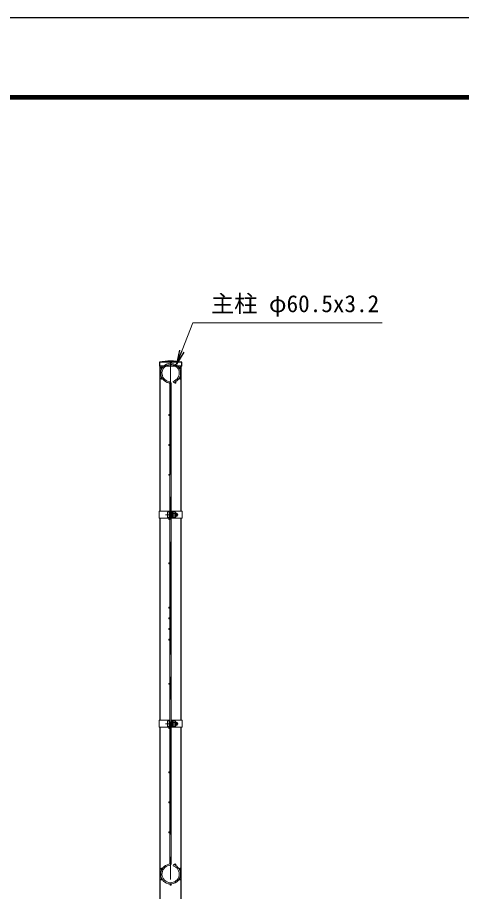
# Model space of a CAD drawing. Units: millimetres, scale not verified. Extents: x -4200 to 4200, y -2970 to 2970.
# Drawn here: x -356 to 898, y 503 to 2970 of the extents above; entities that cross this region are included whole.
import ezdxf
from ezdxf.enums import TextEntityAlignment as Align

# ---------------------------------------------------------------- set-up
doc = ezdxf.new("R2010")
doc.units = ezdxf.units.MM
doc.header["$LTSCALE"] = 10
doc.linetypes.add('USER1', pattern=[50.8, 31.75, -6.35, 6.35, -6.35])
for name, color, linetype, lineweight in [('0-3_D-STR1', 1, 'Continuous', 25), ('0-4_D-BMK', 2, 'USER1', 13), ('0-8_D-STR3', 3, 'Continuous', 13), ('0-C_D-STR-TXT', 7, 'Continuous', 13), ('0-D_D-STR2', 7, 'Continuous', 13), ('0-E_D-TTL', 7, 'Continuous', 25)]:
    doc.layers.add(name, color=color, linetype=linetype, lineweight=lineweight)
doc.layers.add('0-6_0', color=7, linetype='Continuous')
doc.styles.add('ＭＳ ゴシック', font='')
doc.styles.get('ＭＳ ゴシック').set_extended_font_data('MS Gothic')

# ---------------------------------------------------------------- blocks, each defined once
blk = doc.blocks.new('_Open')
at = {"layer": '0-6_0'}
blk.add_line((-10, 1.667), (0, 0), dxfattribs=at)
blk.add_lwpolyline([(-10, -1.667), (0, 0), (-10, 0)], dxfattribs=at)

msp = doc.modelspace()

# ---------------------------------------------------------------- linework, layer by layer
at = {"layer": '0-3_D-STR1'}
for p, q in [((107.98, 1996.98), (45.08, 1996.98)), ((45.08, 1996.98), (45.08, 1985.98)), ((107.98, 1996.98), (45.08, 1996.98)), ((45.08, 1996.98), (45.08, 1985.98)), ((107.98, 1985.98), (45.08, 1985.98)), ((46.28, 1985.98), (46.28, 1576.23)), ((103.13, 1985.98), (49.93, 1985.98)), ((106.78, 1576.23), (106.78, 1985.98)), ((107.98, 1985.98), (107.98, 1996.98)), ((46.28, 1556.23), (46.28, 986.23)), ((106.78, 986.23), (106.78, 1556.23)), ((46.28, 966.23), (46.28, 76.23)), ((106.78, 76.23), (106.78, 966.23))]:
    msp.add_line(p, q, dxfattribs=at)
msp.add_arc((76.53, 1835.75), 164.27, 78.96219, 101.03781, dxfattribs=at)
msp.add_arc((76.53, 1835.75), 164.27, 78.96219, 101.03781, dxfattribs=at)
at = {"layer": '0-4_D-BMK'}
for p, q in [((76.53, -1368.02), (76.53, 2008.98)), ((62.11, 1566.23), (97.85, 1566.23)), ((62.11, 976.23), (97.85, 976.23))]:
    msp.add_line(p, q, dxfattribs=at)
at = {"layer": '0-8_D-STR3'}
for p, q in [((43.98, 1576.23), (74.73, 1576.23)), ((43.98, 1576.23), (43.98, 1556.23)), ((43.98, 1556.23), (74.73, 1556.23)), ((67.63, 1572.73), (67.63, 1559.73)), ((72.43, 1556.23), (72.43, 1576.23)), ((72.43, 1574.23), (72.43, 1558.23)), ((74.73, 1556.23), (74.73, 1576.23)), ((74.73, 1570.23), (78.33, 1570.23)), ((74.73, 1569.55), (78.33, 1569.55)), ((74.73, 1562.91), (78.33, 1562.91)), ((74.73, 1562.23), (78.33, 1562.23)), ((78.33, 1556.23), (78.33, 1576.23)), ((78.33, 1576.23), (109.08, 1576.23)), ((78.33, 1556.23), (109.08, 1556.23)), ((80.63, 1556.23), (80.63, 1576.23)), ((80.63, 1570.73), (81.02, 1573.89)), ((80.63, 1570.73), (80.63, 1561.73)), ((80.63, 1561.73), (81.02, 1558.57)), ((82.78, 1573.98), (81.12, 1573.98)), ((82.76, 1558.48), (81.12, 1558.48)), ((82.83, 1566.23), (82.83, 1573.95)), ((89.62, 1569.98), (82.83, 1569.98)), ((82.83, 1566.23), (82.83, 1558.5)), ((89.62, 1562.48), (82.83, 1562.48)), ((82.93, 1573.74), (82.88, 1573.91)), ((89.62, 1573.74), (82.93, 1573.74)), ((89.62, 1558.72), (82.93, 1558.72)), ((92.13, 1571.23), (92.13, 1561.23)), ((92.13, 1570.23), (95.43, 1570.23)), ((92.13, 1569.55), (95.75, 1569.55)), ((92.13, 1562.91), (95.75, 1562.91)), ((92.13, 1562.23), (95.43, 1562.23)), ((95.43, 1570.23), (95.43, 1562.23)), ((109.08, 1576.23), (109.08, 1556.23)), ((43.98, 986.23), (74.73, 986.23)), ((43.98, 986.23), (43.98, 966.23)), ((43.98, 966.23), (74.73, 966.23)), ((67.63, 982.73), (67.63, 969.73)), ((72.43, 966.23), (72.43, 986.23)), ((72.43, 984.23), (72.43, 968.23)), ((74.73, 966.23), (74.73, 986.23)), ((74.73, 980.23), (78.33, 980.23)), ((74.73, 979.55), (78.33, 979.55)), ((74.73, 972.91), (78.33, 972.91)), ((74.73, 972.23), (78.33, 972.23)), ((78.33, 986.23), (109.08, 986.23)), ((78.33, 966.23), (78.33, 986.23)), ((78.33, 966.23), (109.08, 966.23)), ((80.63, 966.23), (80.63, 986.23)), ((80.63, 980.73), (81.02, 983.89)), ((80.63, 980.73), (80.63, 971.73)), ((80.63, 971.73), (81.02, 968.57)), ((82.78, 983.98), (81.12, 983.98)), ((82.76, 968.48), (81.12, 968.48)), ((82.83, 976.23), (82.83, 983.95)), ((89.62, 979.98), (82.83, 979.98)), ((82.83, 976.23), (82.83, 968.5)), ((89.62, 972.48), (82.83, 972.48)), ((82.93, 983.74), (82.88, 983.91)), ((89.62, 983.74), (82.93, 983.74)), ((89.62, 968.72), (82.93, 968.72)), ((92.13, 981.23), (92.13, 971.23)), ((92.13, 980.23), (95.43, 980.23)), ((92.13, 979.55), (95.75, 979.55)), ((92.13, 972.91), (95.75, 972.91)), ((92.13, 972.23), (95.43, 972.23)), ((95.43, 980.23), (95.43, 972.23)), ((109.08, 986.23), (109.08, 966.23))]:
    msp.add_line(p, q, dxfattribs=at)
for centre, radius, start, end in [((81.12, 1573.88), 0.1, 90, 173), ((81.12, 1558.58), 0.1, 187, 270), ((82.76, 1558.58), 0.1, 270, 337.2244), ((82.78, 1573.88), 0.1, 15, 90), ((77.95, 1571.86), 5.32, 339.37322, 22.7756), ((77.95, 1560.6), 5.32, 337.2244, 20.62678), ((62.07, 1566.23), 21.19, 0, 10.20031), ((62.07, 1566.23), 21.19, 349.79969, 0), ((83.86, 1566.23), 6.87, 0, 33.09348), ((83.86, 1566.23), 6.87, 326.90652, 0), ((88.61, 1571.86), 2.13, 298.45309, 61.54691), ((85.35, 1566.97), 8, 32.13463, 57.68315), ((88.61, 1560.6), 2.13, 298.45309, 61.54691), ((85.35, 1565.48), 8, 302.31685, 327.86537), ((87.93, 1566.23), 8.5, 331.92751, 28.07249), ((81.12, 983.88), 0.1, 90, 173), ((81.12, 968.58), 0.1, 187, 270), ((82.76, 968.58), 0.1, 270, 337.2244), ((82.78, 983.88), 0.1, 15, 90), ((77.95, 981.86), 5.32, 339.37322, 22.7756), ((77.95, 970.6), 5.32, 337.2244, 20.62678), ((62.07, 976.23), 21.19, 0, 10.20031), ((62.07, 976.23), 21.19, 349.79969, 0), ((83.86, 976.23), 6.87, 0, 33.09348), ((83.86, 976.23), 6.87, 326.90652, 0), ((88.61, 981.86), 2.13, 298.45309, 61.54691), ((85.35, 976.97), 8, 32.13463, 57.68315), ((88.61, 970.6), 2.13, 298.45309, 61.54691), ((85.35, 975.48), 8, 302.31685, 327.86537), ((87.93, 976.23), 8.5, 331.92751, 28.07249)]:
    msp.add_arc(centre, radius, start, end, dxfattribs=at)
for centre, start_param, end_param in [((72.43, 1572.73), 1.5707963, 3.1415927), ((72.43, 1559.73), 3.1415927, 4.712389), ((72.43, 982.73), 1.5707963, 3.1415927), ((72.43, 969.73), 3.1415927, 4.712389)]:
    msp.add_ellipse(centre, major_axis=(4.8, 0), ratio=0.3125, start_param=start_param, end_param=end_param, dxfattribs=at)
at = {"layer": '0-C_D-STR-TXT'}
msp.add_lwpolyline([(674.05, 2107.71), (139.37, 2107.71), (93.88, 1992.76)], dxfattribs=at)
at = {"layer": '0-D_D-STR2'}
for p, q in [((74.73, 583.11), (74.73, 1934.84)), ((78.33, 583.11), (78.33, 1934.84)), ((83.5, 1942.6), (84.53, 1939.15)), ((83.5, 575.36), (84.53, 578.81))]:
    msp.add_line(p, q, dxfattribs=at)
for centre in [(50.72, 1980.88), (76.53, 1995.78), (102.34, 1980.88), (50.72, 1951.08), (102.34, 1951.08), (89.65, 1939.22), (72.93, 1847.98), (72.93, 1763.48), (72.93, 1678.98), (72.93, 1553.98), (72.93, 1428.98), (72.93, 1303.98), (72.93, 1273.98), (72.93, 1243.98), (72.93, 1213.98), (72.93, 1088.98), (72.93, 963.98), (72.93, 838.98), (72.93, 754.48), (72.93, 669.98), (50.72, 566.88), (89.65, 578.74), (102.34, 566.88), (50.72, 537.08), (76.53, 522.18), (102.34, 537.08)]:
    msp.add_circle(centre, 1.8, dxfattribs=at)
for centre, radius, start, end in [((76.53, 1965.98), 28, 286.60421, 260.16066), ((76.53, 1965.98), 24.4, 286.60421, 260.16066), ((71.13, 1934.84), 3.6, 0, 80.16066), ((71.13, 1934.84), 7.2, 0, 80.16066), ((76.53, 551.98), 28, 99.83934, 73.39579), ((76.53, 551.98), 24.4, 99.83934, 73.39579), ((71.13, 583.11), 3.6, 279.83934, 0), ((71.13, 583.11), 7.2, 279.83934, 0)]:
    msp.add_arc(centre, radius, start, end, dxfattribs=at)
at = {"layer": '0-E_D-TTL', "color": 2}
msp.add_lwpolyline([(-4200, 2970), (4200, 2970), (4200, -2970), (-4200, -2970)], close=True, dxfattribs=at)
at = {"layer": '0-E_D-TTL'}
for points in [[(-3930, 2750), (3930, 2750), (3930, -2750), (-3930, -2750)], [(-3927.5, 2747.5), (3927.5, 2747.5), (3927.5, -2747.5), (-3927.5, -2747.5)], [(-3925, 2745), (3925, 2745), (3925, -2745), (-3925, -2745)], [(-3922.5, 2742.5), (3922.5, 2742.5), (3922.5, -2742.5), (-3922.5, -2742.5)], [(-3920, 2740), (3920, 2740), (3920, -2740), (-3920, -2740)]]:
    msp.add_lwpolyline(points, close=True, dxfattribs=at)

# ---------------------------------------------------------------- block references
at = {"layer": '0-C_D-STR-TXT', "xscale": 4, "yscale": 4, "rotation": 248.409}
msp.add_blockref('_Open', (93.14, 1990.9), dxfattribs=at)

# ---------------------------------------------------------------- texts
at = {"layer": '0-C_D-STR-TXT', "style": 'ＭＳ ゴシック'}
msp.add_text('主柱 φ60.5x3.2', height=48.09, dxfattribs=at).set_placement((190.29, 2123.72), align=Align.BOTTOM_LEFT)

doc.saveas('drawing.dxf')
